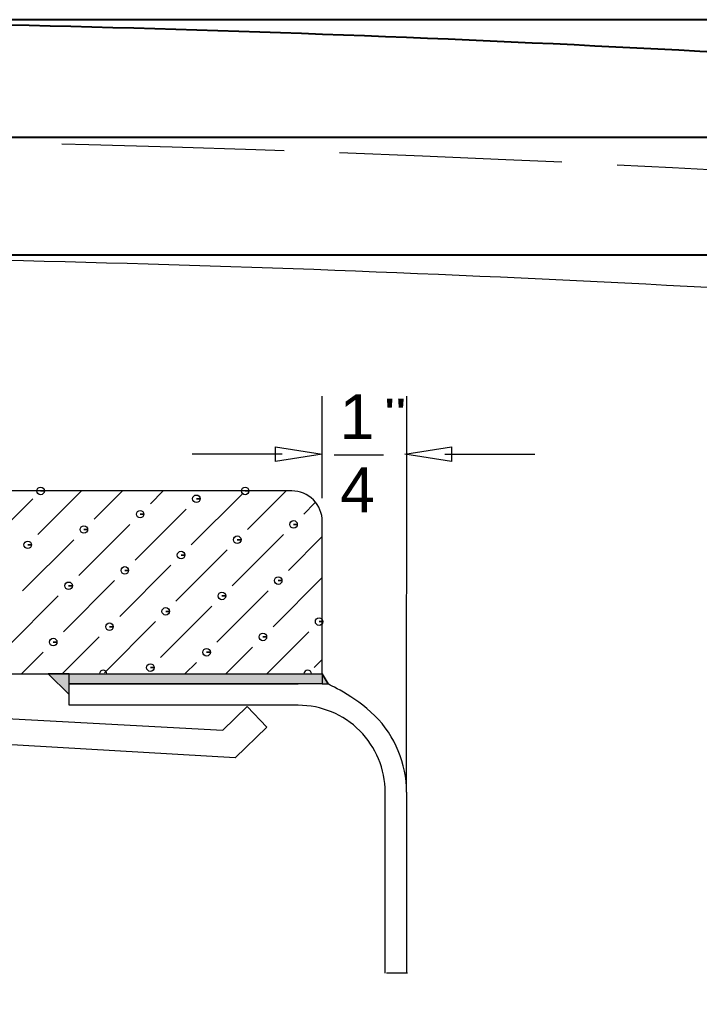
# Model space of a CAD drawing. Header units: millimetres. Extents: x 217 to 1740, y 261 to 1330.
# Drawn here: x 1254.7 to 1291.4, y 1037.9 to 1090.2 of the extents above; entities that cross this region are included whole.
import ezdxf

# ---------------------------------------------------------------- set-up
doc = ezdxf.new("R2010")
doc.units = ezdxf.units.MM
doc.linetypes.add('ACAD_ISO02W100', pattern=[15, 12, -3])
doc.linetypes.add('ACAD_ISO03W100', pattern=[30, 12, -18])
for name, color, linetype, lineweight in [('DEFAULT_1', 7, 'ACAD_ISO03W100', 0), ('尺寸標注', 1, 'Continuous', 30), ('細實線', 1, 'Continuous', 13)]:
    doc.layers.add(name, color=color, linetype=linetype, lineweight=lineweight)
doc.styles.add('0', font='arial.ttf', dxfattribs={"height": 1})
doc.styles.add('DIM', font='txt.shx', dxfattribs={"width": 0.7, "bigfont": 'chineset.shx'})
doc.dimstyles.new('mm+in(开孔纸尺寸)', dxfattribs={"dimscale": 3, "dimtxt": 3.8, "dimasz": 2, "dimexe": 1.25, "dimexo": 0.625, "dimgap": 2, "dimtad": 1, "dimtxsty": 'DIM', "dimcen": 0, "dimclrd": 256, "dimclre": 256, "dimclrt": 3, "dimadec": 0, "dimazin": 0, "dimtfac": 1, "dimtmove": 0, "dimatfit": 1, "dimfxl": 1, "dimlwd": -1, "dimarcsym": 0})

# ---------------------------------------------------------------- blocks, each defined once
blk = doc.blocks.new('*D49')
at = {"layer": 'Defpoints', "color": 0}
for p in [(1226.941, 1090.241), (1227.274, 665.941), (1520.823, 665.941)]:
    blk.add_point(p, dxfattribs=at)
at = {"layer": '尺寸標注', "lineweight": -2}
for p, q in [((1228.816, 1090.241), (1524.573, 1090.241)), ((1229.149, 665.941), (1524.573, 665.941))]:
    blk.add_line(p, q, dxfattribs=at)
at = {"layer": '尺寸標注'}
blk.add_line((1520.823, 1084.241), (1520.823, 671.941), dxfattribs=at)
for points in [[(1521.823, 1084.241), (1519.823, 1084.241), (1520.823, 1090.241)], [(1519.823, 671.941), (1521.823, 671.941), (1520.823, 665.941)]]:
    blk.add_solid(points, dxfattribs=at)
at = {"layer": '尺寸標注', "color": 3, "insert": (1508.173, 878.091), "char_height": 11.4, "attachment_point": 5, "rotation": 90, "style": 'DIM'}
blk.add_mtext('424,3mm [16 11/16"]', dxfattribs=at)
blk = doc.blocks.new('*D52')
at = {"layer": 'Defpoints', "color": 0}
for p in [(1226.941, 1077.541), (1225.637, 678.641), (1447.823, 678.641)]:
    blk.add_point(p, dxfattribs=at)
at = {"layer": '尺寸標注', "lineweight": -2}
for p, q in [((1228.816, 1077.541), (1451.573, 1077.541)), ((1227.512, 678.641), (1451.573, 678.641))]:
    blk.add_line(p, q, dxfattribs=at)
at = {"layer": '尺寸標注'}
blk.add_line((1447.823, 1071.541), (1447.823, 684.641), dxfattribs=at)
for points in [[(1448.823, 1071.541), (1446.823, 1071.541), (1447.823, 1077.541)], [(1446.823, 684.641), (1448.823, 684.641), (1447.823, 678.641)]]:
    blk.add_solid(points, dxfattribs=at)
at = {"layer": '尺寸標注', "color": 3, "insert": (1435.173, 878.091), "char_height": 11.4, "attachment_point": 5, "rotation": 90, "style": 'DIM'}
blk.add_mtext('398,9mm [15 11/16"]', dxfattribs=at)
blk = doc.blocks.new('*D53')
at = {"layer": 'Defpoints', "color": 0}
for p in [(1226.941, 1083.891), (1225.633, 672.291), (1490.323, 672.291)]:
    blk.add_point(p, dxfattribs=at)
at = {"layer": '尺寸標注', "lineweight": -2}
for p, q in [((1228.816, 1083.891), (1494.073, 1083.891)), ((1227.508, 672.291), (1494.073, 672.291))]:
    blk.add_line(p, q, dxfattribs=at)
at = {"layer": '尺寸標注'}
blk.add_line((1490.323, 1077.891), (1490.323, 678.291), dxfattribs=at)
for points in [[(1491.323, 1077.891), (1489.323, 1077.891), (1490.323, 1083.891)], [(1489.323, 678.291), (1491.323, 678.291), (1490.323, 672.291)]]:
    blk.add_solid(points, dxfattribs=at)
at = {"layer": '尺寸標注', "color": 3, "insert": (1477.673, 878.091), "char_height": 11.4, "attachment_point": 5, "rotation": 90, "style": 'DIM'}
blk.add_mtext('411,6mm [16 3/16"]', dxfattribs=at)

msp = doc.modelspace()

# ---------------------------------------------------------------- hatches: boundary and pattern name
at = {"layer": '細實線'}
h = msp.add_hatch(color=256, dxfattribs=at)
edge = h.paths.add_edge_path()
edge.add_spline(control_points=[(1257.399, 1053.821), (1257.399, 1053.82), (1257.4, 1053.82), (1257.4, 1053.82), (1257.4, 1053.82), (1257.4, 1054.894), (1257.4, 1054.935)], knot_values=[0.509482, 0.509482, 0.509482, 0.509482, 0.514209, 0.514209, 0.514209, 1.004727, 1.004727, 1.004727, 1.004727], degree=3, periodic=0)
edge.add_spline(control_points=[(1257.4, 1054.935), (1257.029, 1054.935), (1256.655, 1054.935), (1256.278, 1054.935)], knot_values=[0.589702, 0.589702, 0.589702, 0.589702, 0.609025, 0.609025, 0.609025, 0.609025], degree=3, periodic=0)
edge.add_spline(control_points=[(1256.278, 1054.935), (1256.318, 1054.895), (1257.359, 1053.861), (1257.399, 1053.821)], knot_values=[0.004727, 0.004727, 0.004727, 0.004727, 0.245259, 0.245259, 0.245259, 0.245259], degree=3, periodic=0)
edge.add_spline(control_points=[(1257.399, 1053.821), (1257.399, 1054.107), (1257.399, 1054.392), (1257.399, 1054.392)], knot_values=[0.502295, 0.502295, 0.502295, 0.502295, 1, 1, 1, 1], degree=3, periodic=0)
edge.add_spline(control_points=[(1271.063, 1054.395), (1271.063, 1054.395), (1257.4, 1054.395), (1257.4, 1054.395)], knot_values=[0.5, 0.5, 0.5, 0.5, 1, 1, 1, 1], degree=3, periodic=0)
edge = h.paths.add_edge_path()
edge.add_spline(control_points=[(1271.378, 1054.395), (1271.353, 1054.437), (1271.086, 1054.893), (1271.063, 1054.932)], knot_values=[0.041296, 0.041296, 0.041296, 0.041296, 0.955207, 0.955207, 0.955207, 0.955207], degree=3, periodic=0)
edge.add_spline(control_points=[(1271.063, 1054.932), (1271.063, 1054.91), (1271.063, 1054.801), (1271.063, 1054.687)], knot_values=[0.131591, 0.131591, 0.131591, 0.131591, 0.237552, 0.237552, 0.237552, 0.237552], degree=3, periodic=0)
edge.add_spline(control_points=[(1271.063, 1054.687), (1271.063, 1054.662), (1271.063, 1054.637), (1271.063, 1054.613)], knot_values=[0.10896, 0.10896, 0.10896, 0.10896, 0.131591, 0.131591, 0.131591, 0.131591], degree=3, periodic=0)
edge.add_spline(control_points=[(1271.063, 1054.613), (1271.063, 1054.497), (1271.063, 1054.395), (1271.063, 1054.395), (1271.063, 1054.395), (1271.063, 1054.395), (1271.063, 1054.395)], knot_values=[0.99999, 0.99999, 0.99999, 0.99999, 1.10895, 1.10895, 1.10895, 1.10896, 1.10896, 1.10896, 1.10896], degree=3, periodic=0)
edge.add_spline(control_points=[(1271.063, 1054.395), (1271.063, 1054.395), (1271.345, 1054.395), (1271.378, 1054.395)], knot_values=[0.528818, 0.528818, 0.528818, 0.528818, 0.99999, 0.99999, 0.99999, 0.99999], degree=3, periodic=0)
h = msp.add_hatch(color=256, dxfattribs=at)
edge = h.paths.add_edge_path()
edge.add_spline(control_points=[(1271.063, 1054.687), (1271.063, 1054.801), (1271.063, 1054.91), (1271.063, 1054.932)], knot_values=[0.131591, 0.131591, 0.131591, 0.131591, 0.237552, 0.237552, 0.237552, 0.237552], degree=3, periodic=0)
edge.add_spline(control_points=[(1271.063, 1054.932), (1271.062, 1054.934), (1271.061, 1054.935), (1271.061, 1054.935)], knot_values=[0.00001, 0.00001, 0.00001, 0.00001, 0.041296, 0.041296, 0.041296, 0.041296], degree=3, periodic=0)
edge.add_spline(control_points=[(1271.061, 1054.935), (1271.041, 1054.935), (1270.839, 1054.935), (1270.48, 1054.935)], knot_values=[0.928845, 0.928845, 0.928845, 0.928845, 0.996374, 0.996374, 0.996374, 0.996374], degree=3, periodic=0)
edge.add_spline(control_points=[(1270.48, 1054.935), (1270.48, 1054.935), (1270.422, 1054.935), (1270.368, 1054.935)], knot_values=[0.066844, 0.066844, 0.066844, 0.066844, 0.142857, 0.142857, 0.142857, 0.142857], degree=3, periodic=0)
edge.add_spline(control_points=[(1270.368, 1054.935), (1270.278, 1054.935), (1270.179, 1054.935), (1270.073, 1054.935)], knot_values=[0.906562, 0.906562, 0.906562, 0.906562, 0.922159, 0.922159, 0.922159, 0.922159], degree=3, periodic=0)
edge.add_spline(control_points=[(1270.073, 1054.935), (1268.841, 1054.935), (1266.544, 1054.935), (1263.653, 1054.935)], knot_values=[0.726171, 0.726171, 0.726171, 0.726171, 0.906562, 0.906562, 0.906562, 0.906562], degree=3, periodic=0)
edge.add_spline(control_points=[(1263.653, 1054.935), (1262.354, 1054.935), (1260.935, 1054.935), (1259.44, 1054.935)], knot_values=[0.645122, 0.645122, 0.645122, 0.645122, 0.726171, 0.726171, 0.726171, 0.726171], degree=3, periodic=0)
edge.add_spline(control_points=[(1259.438, 1054.935), (1259.437, 1054.935), (1259.435, 1054.935), (1259.433, 1054.935)], knot_values=[0.127452, 0.127452, 0.127452, 0.127452, 0.135107, 0.135107, 0.135107, 0.135107], degree=3, periodic=0)
edge.add_spline(control_points=[(1259.433, 1054.935), (1259.429, 1054.935), (1259.423, 1054.935), (1259.416, 1054.935)], knot_values=[0.112431, 0.112431, 0.112431, 0.112431, 0.127452, 0.127452, 0.127452, 0.127452], degree=3, periodic=0)
edge.add_spline(control_points=[(1259.416, 1054.935), (1259.402, 1054.935), (1259.384, 1054.935), (1259.364, 1054.935)], knot_values=[0.083538, 0.083538, 0.083538, 0.083538, 0.112431, 0.112431, 0.112431, 0.112431], degree=3, periodic=0)
edge.add_spline(control_points=[(1259.364, 1054.935), (1259.355, 1054.935), (1259.345, 1054.935), (1259.336, 1054.935)], knot_values=[0.070163, 0.070163, 0.070163, 0.070163, 0.083538, 0.083538, 0.083538, 0.083538], degree=3, periodic=0)
edge.add_spline(control_points=[(1259.364, 1054.935), (1259.254, 1054.935), (1259.144, 1054.935), (1259.034, 1054.935)], knot_values=[0.637816, 0.637816, 0.637816, 0.637816, 0.643752, 0.643752, 0.643752, 0.643752], degree=3, periodic=0)
edge.add_spline(control_points=[(1259.034, 1054.935), (1258.498, 1054.935), (1257.952, 1054.935), (1257.4, 1054.935)], knot_values=[0.609025, 0.609025, 0.609025, 0.609025, 0.637816, 0.637816, 0.637816, 0.637816], degree=3, periodic=0)
edge.add_spline(control_points=[(1257.4, 1054.935), (1257.4, 1054.894), (1257.4, 1053.82), (1257.4, 1053.82), (1257.4, 1053.82), (1257.399, 1053.82), (1257.399, 1053.821)], knot_values=[0.509482, 0.509482, 0.509482, 0.509482, 1, 1, 1, 1.004727, 1.004727, 1.004727, 1.004727], degree=3, periodic=0)
edge.add_spline(control_points=[(1257.4, 1054.395), (1257.4, 1054.395), (1271.063, 1054.395), (1271.063, 1054.395)], knot_values=[0.5, 0.5, 0.5, 0.5, 1, 1, 1, 1], degree=3, periodic=0)
edge.add_spline(control_points=[(1271.063, 1054.395), (1271.063, 1054.395), (1271.063, 1054.395), (1271.063, 1054.395), (1271.063, 1054.395), (1271.063, 1054.497), (1271.063, 1054.613)], knot_values=[0.99999, 0.99999, 0.99999, 0.99999, 1, 1, 1, 1.10896, 1.10896, 1.10896, 1.10896], degree=3, periodic=0)
edge.add_spline(control_points=[(1271.063, 1054.613), (1271.063, 1054.637), (1271.063, 1054.662), (1271.063, 1054.687)], knot_values=[0.10896, 0.10896, 0.10896, 0.10896, 0.131591, 0.131591, 0.131591, 0.131591], degree=3, periodic=0)

# ---------------------------------------------------------------- linework, layer by layer
msp.add_arc((1226.941, -116.609), 1206.85, 86.560583, 90)
at = {"layer": 'DEFAULT_1', "color": 2, "linetype": 'ACAD_ISO02W100'}
msp.add_arc((1226.941, -116.609), 1200.5, 86.560583, 90, dxfattribs=at)
at = {"layer": 'DEFAULT_1', "color": 3, "linetype": 'ByBlock'}
msp.add_arc((1226.941, -116.609), 1194.15, 86.560583, 90, dxfattribs=at)
at = {"layer": '細實線'}
for points in [[(1271.064, 1064.408), (1271.064, 1064.408), (1271.064, 1069.912), (1271.064, 1069.912)], [(1275.609, 1048.552), (1275.609, 1048.552), (1275.625, 1069.912), (1275.625, 1069.912)], [(1268.898, 1066.789), (1268.898, 1066.789), (1264.041, 1066.789), (1264.041, 1066.789)], [(1271.706, 1066.746), (1271.706, 1066.746), (1274.37, 1066.746), (1274.37, 1066.746)], [(1277.684, 1066.789), (1277.684, 1066.789), (1282.54, 1066.789), (1282.54, 1066.789)], [(1269.415, 1064.805), (1269.415, 1064.805), (1230.023, 1064.805), (1230.023, 1064.805)], [(1255.715, 1062.45), (1255.715, 1062.45), (1258.07, 1064.805), (1258.07, 1064.805)], [(1258.751, 1063.279), (1258.751, 1063.279), (1260.277, 1064.805), (1260.277, 1064.805)], [(1261.787, 1064.106), (1261.787, 1064.106), (1262.484, 1064.805), (1262.484, 1064.805)], [(1263.994, 1061.899), (1263.994, 1061.899), (1266.754, 1064.658), (1266.754, 1064.658)], [(1267.031, 1062.726), (1267.031, 1062.726), (1269.107, 1064.805), (1269.107, 1064.805)], [(1252.68, 1061.623), (1252.68, 1061.623), (1255.438, 1064.383), (1255.438, 1064.383)], [(1270.065, 1063.554), (1270.065, 1063.554), (1270.665, 1064.155), (1270.665, 1064.155)], [(1260.958, 1061.07), (1260.958, 1061.07), (1263.718, 1063.83), (1263.718, 1063.83)], [(1257.923, 1060.243), (1257.923, 1060.243), (1260.684, 1063.003), (1260.684, 1063.003)], [(1271.061, 1054.935), (1271.061, 1054.935), (1271.061, 1063.157), (1271.061, 1063.157)], [(1266.201, 1059.69), (1266.201, 1059.69), (1268.962, 1062.45), (1268.962, 1062.45)], [(1254.888, 1059.415), (1254.888, 1059.415), (1257.647, 1062.174), (1257.647, 1062.174)], [(1269.237, 1060.519), (1269.237, 1060.519), (1271.06, 1062.341), (1271.06, 1062.341)], [(1263.165, 1058.862), (1263.165, 1058.862), (1265.925, 1061.623), (1265.925, 1061.623)], [(1260.131, 1058.036), (1260.131, 1058.036), (1262.889, 1060.793), (1262.889, 1060.793)], [(1257.095, 1057.208), (1257.095, 1057.208), (1259.854, 1059.966), (1259.854, 1059.966)], [(1268.409, 1057.483), (1268.409, 1057.483), (1271.06, 1060.134), (1271.06, 1060.134)], [(1265.374, 1056.656), (1265.374, 1056.656), (1268.134, 1059.415), (1268.134, 1059.415)], [(1254.06, 1056.379), (1254.06, 1056.379), (1256.818, 1059.139), (1256.818, 1059.139)], [(1262.338, 1055.828), (1262.338, 1055.828), (1265.098, 1058.587), (1265.098, 1058.587)], [(1259.303, 1054.999), (1259.303, 1054.999), (1262.061, 1057.759), (1262.061, 1057.759)], [(1268.067, 1054.935), (1268.067, 1054.935), (1270.339, 1057.208), (1270.339, 1057.208)], [(1257.03, 1054.935), (1257.03, 1054.935), (1259.027, 1056.932), (1259.027, 1056.932)], [(1254.822, 1054.935), (1254.822, 1054.935), (1255.991, 1056.103), (1255.991, 1056.103)], [(1265.86, 1054.935), (1265.86, 1054.935), (1267.305, 1056.379), (1267.305, 1056.379)], [(1270.616, 1055.276), (1270.616, 1055.276), (1271.06, 1055.718), (1271.06, 1055.718)], [(1263.653, 1054.935), (1263.653, 1054.935), (1264.269, 1055.552), (1264.269, 1055.552)], [(1230.766, 1054.935), (1230.766, 1054.935), (1271.063, 1054.935), (1271.063, 1054.935)], [(1256.274, 1054.935), (1256.274, 1054.935), (1257.397, 1053.818), (1257.397, 1053.818)], [(1257.4, 1054.936), (1257.4, 1054.936), (1271.063, 1054.936), (1271.063, 1054.936)], [(1271.061, 1054.935), (1271.061, 1054.935), (1271.38, 1054.392), (1271.38, 1054.392)], [(1271.063, 1054.936), (1271.063, 1054.936), (1271.063, 1054.395), (1271.063, 1054.395)], [(1257.399, 1053.242), (1257.399, 1053.242), (1257.399, 1054.392), (1257.399, 1054.392)], [(1271.063, 1054.395), (1271.063, 1054.395), (1257.4, 1054.395), (1257.4, 1054.395)], [(1257.4, 1054.393), (1257.4, 1054.393), (1269.77, 1054.392), (1269.77, 1054.392)], [(1234.697, 1053.571), (1234.697, 1053.571), (1265.696, 1051.91), (1265.696, 1051.91)], [(1269.769, 1053.242), (1269.769, 1053.242), (1257.399, 1053.242), (1257.399, 1053.242)], [(1265.698, 1051.91), (1265.698, 1051.91), (1267.013, 1053.176), (1267.013, 1053.176)], [(1267.013, 1053.176), (1267.013, 1053.176), (1268.077, 1052.068), (1268.077, 1052.068)], [(1266.356, 1050.413), (1266.356, 1050.413), (1233.876, 1052.303), (1233.876, 1052.303)], [(1268.077, 1052.068), (1268.077, 1052.068), (1266.356, 1050.413), (1266.356, 1050.413)], [(1274.458, 1038.793), (1274.458, 1038.793), (1274.458, 1048.552), (1274.458, 1048.552)], [(1275.609, 1048.552), (1275.609, 1048.552), (1275.609, 1038.793), (1275.609, 1038.793)], [(1275.67, 1038.793), (1275.67, 1038.793), (1274.52, 1038.793), (1274.52, 1038.793)]]:
    msp.add_open_spline(points, degree=3, dxfattribs=at)
for points, knots in [([(1271.064, 1066.789), (1271.064, 1066.789), (1268.538, 1067.178), (1268.538, 1067.178), (1268.538, 1067.178), (1268.538, 1067.178), (1268.538, 1066.402), (1268.538, 1066.402), (1268.538, 1066.402), (1268.538, 1066.402), (1271.064, 1066.789), (1271.064, 1066.789)], [0, 0, 0, 0, 0.25, 0.25, 0.25, 0.25, 0.5, 0.5, 0.5, 0.5, 1, 1, 1, 1]), ([(1275.518, 1066.789), (1275.518, 1066.789), (1278.043, 1066.402), (1278.043, 1066.402), (1278.043, 1066.402), (1278.043, 1066.402), (1278.043, 1067.178), (1278.043, 1067.178), (1278.043, 1067.178), (1278.043, 1067.178), (1275.518, 1066.789), (1275.518, 1066.789)], [0, 0, 0, 0, 0.25, 0.25, 0.25, 0.25, 0.5, 0.5, 0.5, 0.5, 1, 1, 1, 1]), ([(1255.861, 1064.805), (1255.861, 1064.805), (1256.064, 1064.805), (1256.064, 1064.805), (1256.064, 1064.805), (1256.064, 1064.917), (1255.973, 1065.008), (1255.861, 1065.008), (1255.861, 1065.008), (1255.749, 1065.008), (1255.658, 1064.917), (1255.658, 1064.805), (1255.658, 1064.805), (1255.658, 1064.693), (1255.749, 1064.602), (1255.861, 1064.602), (1255.861, 1064.602), (1255.973, 1064.602), (1256.064, 1064.693), (1256.064, 1064.805), (1256.064, 1064.805), (1256.064, 1064.805), (1255.861, 1064.805), (1255.861, 1064.805)], [0, 0, 0, 0, 0.142857, 0.142857, 0.142857, 0.142857, 0.285714, 0.285714, 0.285714, 0.285714, 0.428571, 0.428571, 0.428571, 0.428571, 0.571429, 0.571429, 0.571429, 0.571429, 0.714286, 0.714286, 0.714286, 0.714286, 1, 1, 1, 1]), ([(1266.9, 1064.805), (1266.9, 1064.805), (1267.103, 1064.805), (1267.103, 1064.805), (1267.103, 1064.805), (1267.103, 1064.917), (1267.012, 1065.008), (1266.9, 1065.008), (1266.9, 1065.008), (1266.788, 1065.008), (1266.697, 1064.917), (1266.697, 1064.805), (1266.697, 1064.805), (1266.697, 1064.693), (1266.788, 1064.602), (1266.9, 1064.602), (1266.9, 1064.602), (1267.012, 1064.602), (1267.103, 1064.693), (1267.103, 1064.805), (1267.103, 1064.805), (1267.103, 1064.805), (1266.9, 1064.805), (1266.9, 1064.805)], [0, 0, 0, 0, 0.142857, 0.142857, 0.142857, 0.142857, 0.285714, 0.285714, 0.285714, 0.285714, 0.428571, 0.428571, 0.428571, 0.428571, 0.571429, 0.571429, 0.571429, 0.571429, 0.714286, 0.714286, 0.714286, 0.714286, 1, 1, 1, 1]), ([(1264.269, 1064.383), (1264.269, 1064.383), (1264.472, 1064.383), (1264.472, 1064.383), (1264.472, 1064.383), (1264.472, 1064.494), (1264.381, 1064.586), (1264.269, 1064.586), (1264.269, 1064.586), (1264.157, 1064.586), (1264.066, 1064.494), (1264.066, 1064.383), (1264.066, 1064.383), (1264.066, 1064.271), (1264.157, 1064.179), (1264.269, 1064.179), (1264.269, 1064.179), (1264.381, 1064.179), (1264.472, 1064.271), (1264.472, 1064.383), (1264.472, 1064.383), (1264.472, 1064.383), (1264.269, 1064.383), (1264.269, 1064.383)], [0, 0, 0, 0, 0.142857, 0.142857, 0.142857, 0.142857, 0.285714, 0.285714, 0.285714, 0.285714, 0.428571, 0.428571, 0.428571, 0.428571, 0.571429, 0.571429, 0.571429, 0.571429, 0.714286, 0.714286, 0.714286, 0.714286, 1, 1, 1, 1]), ([(1271.064, 1063.157), (1271.064, 1063.594), (1270.891, 1064.014), (1270.582, 1064.323), (1270.582, 1064.323), (1270.273, 1064.631), (1269.853, 1064.805), (1269.416, 1064.805)], [0, 0, 0, 0, 0.333333, 0.333333, 0.333333, 0.333333, 1, 1, 1, 1]), ([(1261.234, 1063.554), (1261.234, 1063.554), (1261.437, 1063.554), (1261.437, 1063.554), (1261.437, 1063.554), (1261.437, 1063.666), (1261.346, 1063.757), (1261.234, 1063.757), (1261.234, 1063.757), (1261.122, 1063.757), (1261.031, 1063.666), (1261.031, 1063.554), (1261.031, 1063.554), (1261.031, 1063.442), (1261.122, 1063.35), (1261.234, 1063.35), (1261.234, 1063.35), (1261.346, 1063.35), (1261.437, 1063.442), (1261.437, 1063.554), (1261.437, 1063.554), (1261.437, 1063.554), (1261.234, 1063.554), (1261.234, 1063.554)], [0, 0, 0, 0, 0.142857, 0.142857, 0.142857, 0.142857, 0.285714, 0.285714, 0.285714, 0.285714, 0.428571, 0.428571, 0.428571, 0.428571, 0.571429, 0.571429, 0.571429, 0.571429, 0.714286, 0.714286, 0.714286, 0.714286, 1, 1, 1, 1]), ([(1258.198, 1062.726), (1258.198, 1062.726), (1258.401, 1062.726), (1258.401, 1062.726), (1258.401, 1062.726), (1258.401, 1062.838), (1258.31, 1062.929), (1258.198, 1062.929), (1258.198, 1062.929), (1258.086, 1062.929), (1257.995, 1062.838), (1257.995, 1062.726), (1257.995, 1062.726), (1257.995, 1062.614), (1258.086, 1062.523), (1258.198, 1062.523), (1258.198, 1062.523), (1258.31, 1062.523), (1258.401, 1062.614), (1258.401, 1062.726), (1258.401, 1062.726), (1258.401, 1062.726), (1258.198, 1062.726), (1258.198, 1062.726)], [0, 0, 0, 0, 0.142857, 0.142857, 0.142857, 0.142857, 0.285714, 0.285714, 0.285714, 0.285714, 0.428571, 0.428571, 0.428571, 0.428571, 0.571429, 0.571429, 0.571429, 0.571429, 0.714286, 0.714286, 0.714286, 0.714286, 1, 1, 1, 1]), ([(1269.512, 1063.003), (1269.512, 1063.003), (1269.715, 1063.003), (1269.715, 1063.003), (1269.715, 1063.003), (1269.715, 1063.115), (1269.624, 1063.206), (1269.512, 1063.206), (1269.512, 1063.206), (1269.4, 1063.206), (1269.309, 1063.115), (1269.309, 1063.003), (1269.309, 1063.003), (1269.309, 1062.891), (1269.4, 1062.799), (1269.512, 1062.799), (1269.512, 1062.799), (1269.624, 1062.799), (1269.715, 1062.891), (1269.715, 1063.003), (1269.715, 1063.003), (1269.715, 1063.003), (1269.512, 1063.003), (1269.512, 1063.003)], [0, 0, 0, 0, 0.142857, 0.142857, 0.142857, 0.142857, 0.285714, 0.285714, 0.285714, 0.285714, 0.428571, 0.428571, 0.428571, 0.428571, 0.571429, 0.571429, 0.571429, 0.571429, 0.714286, 0.714286, 0.714286, 0.714286, 1, 1, 1, 1]), ([(1266.478, 1062.174), (1266.478, 1062.174), (1266.681, 1062.174), (1266.681, 1062.174), (1266.681, 1062.174), (1266.681, 1062.285), (1266.589, 1062.377), (1266.478, 1062.377), (1266.478, 1062.377), (1266.366, 1062.377), (1266.274, 1062.285), (1266.274, 1062.174), (1266.274, 1062.174), (1266.274, 1062.061), (1266.366, 1061.971), (1266.478, 1061.971), (1266.478, 1061.971), (1266.589, 1061.971), (1266.681, 1062.061), (1266.681, 1062.174), (1266.681, 1062.174), (1266.681, 1062.174), (1266.478, 1062.174), (1266.478, 1062.174)], [0, 0, 0, 0, 0.142857, 0.142857, 0.142857, 0.142857, 0.285714, 0.285714, 0.285714, 0.285714, 0.428571, 0.428571, 0.428571, 0.428571, 0.571429, 0.571429, 0.571429, 0.571429, 0.714286, 0.714286, 0.714286, 0.714286, 1, 1, 1, 1]), ([(1255.164, 1061.899), (1255.164, 1061.899), (1255.367, 1061.899), (1255.367, 1061.899), (1255.367, 1061.899), (1255.367, 1062.011), (1255.275, 1062.102), (1255.164, 1062.102), (1255.164, 1062.102), (1255.051, 1062.102), (1254.96, 1062.011), (1254.96, 1061.899), (1254.96, 1061.899), (1254.96, 1061.787), (1255.051, 1061.696), (1255.164, 1061.696), (1255.164, 1061.696), (1255.275, 1061.696), (1255.367, 1061.787), (1255.367, 1061.899), (1255.367, 1061.899), (1255.367, 1061.899), (1255.164, 1061.899), (1255.164, 1061.899)], [0, 0, 0, 0, 0.142857, 0.142857, 0.142857, 0.142857, 0.285714, 0.285714, 0.285714, 0.285714, 0.428571, 0.428571, 0.428571, 0.428571, 0.571429, 0.571429, 0.571429, 0.571429, 0.714286, 0.714286, 0.714286, 0.714286, 1, 1, 1, 1]), ([(1263.442, 1061.346), (1263.442, 1061.346), (1263.644, 1061.346), (1263.644, 1061.346), (1263.644, 1061.346), (1263.644, 1061.458), (1263.553, 1061.549), (1263.442, 1061.549), (1263.442, 1061.549), (1263.329, 1061.549), (1263.238, 1061.458), (1263.238, 1061.346), (1263.238, 1061.346), (1263.238, 1061.234), (1263.329, 1061.143), (1263.442, 1061.143), (1263.442, 1061.143), (1263.553, 1061.143), (1263.644, 1061.234), (1263.644, 1061.346), (1263.644, 1061.346), (1263.644, 1061.346), (1263.442, 1061.346), (1263.442, 1061.346)], [0, 0, 0, 0, 0.142857, 0.142857, 0.142857, 0.142857, 0.285714, 0.285714, 0.285714, 0.285714, 0.428571, 0.428571, 0.428571, 0.428571, 0.571429, 0.571429, 0.571429, 0.571429, 0.714286, 0.714286, 0.714286, 0.714286, 1, 1, 1, 1]), ([(1260.407, 1060.519), (1260.407, 1060.519), (1260.61, 1060.519), (1260.61, 1060.519), (1260.61, 1060.519), (1260.61, 1060.631), (1260.519, 1060.722), (1260.407, 1060.722), (1260.407, 1060.722), (1260.295, 1060.722), (1260.204, 1060.631), (1260.204, 1060.519), (1260.204, 1060.519), (1260.204, 1060.407), (1260.295, 1060.315), (1260.407, 1060.315), (1260.407, 1060.315), (1260.519, 1060.315), (1260.61, 1060.407), (1260.61, 1060.519), (1260.61, 1060.519), (1260.61, 1060.519), (1260.407, 1060.519), (1260.407, 1060.519)], [0, 0, 0, 0, 0.142857, 0.142857, 0.142857, 0.142857, 0.285714, 0.285714, 0.285714, 0.285714, 0.428571, 0.428571, 0.428571, 0.428571, 0.571429, 0.571429, 0.571429, 0.571429, 0.714286, 0.714286, 0.714286, 0.714286, 1, 1, 1, 1]), ([(1257.371, 1059.69), (1257.371, 1059.69), (1257.574, 1059.69), (1257.574, 1059.69), (1257.574, 1059.69), (1257.574, 1059.802), (1257.483, 1059.893), (1257.371, 1059.893), (1257.371, 1059.893), (1257.259, 1059.893), (1257.168, 1059.802), (1257.168, 1059.69), (1257.168, 1059.69), (1257.168, 1059.578), (1257.259, 1059.487), (1257.371, 1059.487), (1257.371, 1059.487), (1257.483, 1059.487), (1257.574, 1059.578), (1257.574, 1059.69), (1257.574, 1059.69), (1257.574, 1059.69), (1257.371, 1059.69), (1257.371, 1059.69)], [0, 0, 0, 0, 0.142857, 0.142857, 0.142857, 0.142857, 0.285714, 0.285714, 0.285714, 0.285714, 0.428571, 0.428571, 0.428571, 0.428571, 0.571429, 0.571429, 0.571429, 0.571429, 0.714286, 0.714286, 0.714286, 0.714286, 1, 1, 1, 1]), ([(1268.685, 1059.966), (1268.685, 1059.966), (1268.888, 1059.966), (1268.888, 1059.966), (1268.888, 1059.966), (1268.888, 1060.078), (1268.797, 1060.17), (1268.685, 1060.17), (1268.685, 1060.17), (1268.573, 1060.17), (1268.482, 1060.078), (1268.482, 1059.966), (1268.482, 1059.966), (1268.482, 1059.855), (1268.573, 1059.763), (1268.685, 1059.763), (1268.685, 1059.763), (1268.797, 1059.763), (1268.888, 1059.855), (1268.888, 1059.966), (1268.888, 1059.966), (1268.888, 1059.966), (1268.685, 1059.966), (1268.685, 1059.966)], [0, 0, 0, 0, 0.142857, 0.142857, 0.142857, 0.142857, 0.285714, 0.285714, 0.285714, 0.285714, 0.428571, 0.428571, 0.428571, 0.428571, 0.571429, 0.571429, 0.571429, 0.571429, 0.714286, 0.714286, 0.714286, 0.714286, 1, 1, 1, 1]), ([(1265.649, 1059.139), (1265.649, 1059.139), (1265.852, 1059.139), (1265.852, 1059.139), (1265.852, 1059.139), (1265.852, 1059.251), (1265.761, 1059.342), (1265.649, 1059.342), (1265.649, 1059.342), (1265.537, 1059.342), (1265.446, 1059.251), (1265.446, 1059.139), (1265.446, 1059.139), (1265.446, 1059.027), (1265.537, 1058.936), (1265.649, 1058.936), (1265.649, 1058.936), (1265.761, 1058.936), (1265.852, 1059.027), (1265.852, 1059.139), (1265.852, 1059.139), (1265.852, 1059.139), (1265.649, 1059.139), (1265.649, 1059.139)], [0, 0, 0, 0, 0.142857, 0.142857, 0.142857, 0.142857, 0.285714, 0.285714, 0.285714, 0.285714, 0.428571, 0.428571, 0.428571, 0.428571, 0.571429, 0.571429, 0.571429, 0.571429, 0.714286, 0.714286, 0.714286, 0.714286, 1, 1, 1, 1]), ([(1262.614, 1058.311), (1262.614, 1058.311), (1262.818, 1058.311), (1262.818, 1058.311), (1262.818, 1058.311), (1262.818, 1058.423), (1262.726, 1058.515), (1262.614, 1058.515), (1262.614, 1058.515), (1262.503, 1058.515), (1262.411, 1058.423), (1262.411, 1058.311), (1262.411, 1058.311), (1262.411, 1058.2), (1262.503, 1058.108), (1262.614, 1058.108), (1262.614, 1058.108), (1262.726, 1058.108), (1262.818, 1058.2), (1262.818, 1058.311), (1262.818, 1058.311), (1262.818, 1058.311), (1262.614, 1058.311), (1262.614, 1058.311)], [0, 0, 0, 0, 0.142857, 0.142857, 0.142857, 0.142857, 0.285714, 0.285714, 0.285714, 0.285714, 0.428571, 0.428571, 0.428571, 0.428571, 0.571429, 0.571429, 0.571429, 0.571429, 0.714286, 0.714286, 0.714286, 0.714286, 1, 1, 1, 1]), ([(1259.578, 1057.483), (1259.578, 1057.483), (1259.782, 1057.483), (1259.782, 1057.483), (1259.782, 1057.483), (1259.782, 1057.594), (1259.69, 1057.686), (1259.578, 1057.686), (1259.578, 1057.686), (1259.466, 1057.686), (1259.375, 1057.594), (1259.375, 1057.483), (1259.375, 1057.483), (1259.375, 1057.371), (1259.466, 1057.279), (1259.578, 1057.279), (1259.578, 1057.279), (1259.69, 1057.279), (1259.782, 1057.371), (1259.782, 1057.483), (1259.782, 1057.483), (1259.782, 1057.483), (1259.578, 1057.483), (1259.578, 1057.483)], [0, 0, 0, 0, 0.142857, 0.142857, 0.142857, 0.142857, 0.285714, 0.285714, 0.285714, 0.285714, 0.428571, 0.428571, 0.428571, 0.428571, 0.571429, 0.571429, 0.571429, 0.571429, 0.714286, 0.714286, 0.714286, 0.714286, 1, 1, 1, 1]), ([(1270.892, 1057.759), (1270.892, 1057.759), (1271.096, 1057.759), (1271.096, 1057.759), (1271.096, 1057.759), (1271.096, 1057.871), (1271.004, 1057.962), (1270.892, 1057.962), (1270.892, 1057.962), (1270.781, 1057.962), (1270.689, 1057.871), (1270.689, 1057.759), (1270.689, 1057.759), (1270.689, 1057.647), (1270.781, 1057.556), (1270.892, 1057.556), (1270.892, 1057.556), (1271.004, 1057.556), (1271.096, 1057.647), (1271.096, 1057.759), (1271.096, 1057.759), (1271.096, 1057.759), (1270.892, 1057.759), (1270.892, 1057.759)], [0, 0, 0, 0, 0.142857, 0.142857, 0.142857, 0.142857, 0.285714, 0.285714, 0.285714, 0.285714, 0.428571, 0.428571, 0.428571, 0.428571, 0.571429, 0.571429, 0.571429, 0.571429, 0.714286, 0.714286, 0.714286, 0.714286, 1, 1, 1, 1]), ([(1267.857, 1056.932), (1267.857, 1056.932), (1268.061, 1056.932), (1268.061, 1056.932), (1268.061, 1056.932), (1268.061, 1057.044), (1267.97, 1057.135), (1267.857, 1057.135), (1267.857, 1057.135), (1267.746, 1057.135), (1267.654, 1057.044), (1267.654, 1056.932), (1267.654, 1056.932), (1267.654, 1056.82), (1267.746, 1056.728), (1267.857, 1056.728), (1267.857, 1056.728), (1267.97, 1056.728), (1268.061, 1056.82), (1268.061, 1056.932), (1268.061, 1056.932), (1268.061, 1056.932), (1267.857, 1056.932), (1267.857, 1056.932)], [0, 0, 0, 0, 0.142857, 0.142857, 0.142857, 0.142857, 0.285714, 0.285714, 0.285714, 0.285714, 0.428571, 0.428571, 0.428571, 0.428571, 0.571429, 0.571429, 0.571429, 0.571429, 0.714286, 0.714286, 0.714286, 0.714286, 1, 1, 1, 1]), ([(1256.542, 1056.656), (1256.542, 1056.656), (1256.745, 1056.656), (1256.745, 1056.656), (1256.745, 1056.656), (1256.745, 1056.768), (1256.654, 1056.859), (1256.542, 1056.859), (1256.542, 1056.859), (1256.43, 1056.859), (1256.339, 1056.768), (1256.339, 1056.656), (1256.339, 1056.656), (1256.339, 1056.544), (1256.43, 1056.453), (1256.542, 1056.453), (1256.542, 1056.453), (1256.654, 1056.453), (1256.745, 1056.544), (1256.745, 1056.656), (1256.745, 1056.656), (1256.745, 1056.656), (1256.542, 1056.656), (1256.542, 1056.656)], [0, 0, 0, 0, 0.142857, 0.142857, 0.142857, 0.142857, 0.285714, 0.285714, 0.285714, 0.285714, 0.428571, 0.428571, 0.428571, 0.428571, 0.571429, 0.571429, 0.571429, 0.571429, 0.714286, 0.714286, 0.714286, 0.714286, 1, 1, 1, 1]), ([(1264.821, 1056.103), (1264.821, 1056.103), (1265.025, 1056.103), (1265.025, 1056.103), (1265.025, 1056.103), (1265.025, 1056.215), (1264.933, 1056.306), (1264.821, 1056.306), (1264.821, 1056.306), (1264.709, 1056.306), (1264.618, 1056.215), (1264.618, 1056.103), (1264.618, 1056.103), (1264.618, 1055.991), (1264.709, 1055.9), (1264.821, 1055.9), (1264.821, 1055.9), (1264.933, 1055.9), (1265.025, 1055.991), (1265.025, 1056.103), (1265.025, 1056.103), (1265.025, 1056.103), (1264.821, 1056.103), (1264.821, 1056.103)], [0, 0, 0, 0, 0.142857, 0.142857, 0.142857, 0.142857, 0.285714, 0.285714, 0.285714, 0.285714, 0.428571, 0.428571, 0.428571, 0.428571, 0.571429, 0.571429, 0.571429, 0.571429, 0.714286, 0.714286, 0.714286, 0.714286, 1, 1, 1, 1]), ([(1259.336, 1054.935), (1259.387, 1054.935), (1259.44, 1054.935), (1259.44, 1054.935), (1259.44, 1054.935), (1259.44, 1055.046), (1259.349, 1055.137), (1259.237, 1055.137), (1259.237, 1055.137), (1259.125, 1055.137), (1259.034, 1055.046), (1259.034, 1054.935)], [0.0701633, 0.0701633, 0.0701633, 0.0701633, 0.1428571, 0.1428571, 0.1428571, 0.1428572, 0.2857143, 0.2857143, 0.2857143, 0.2857143, 0.4285714, 0.4285714, 0.4285714, 0.4285714]), ([(1261.787, 1055.276), (1261.787, 1055.276), (1261.99, 1055.276), (1261.99, 1055.276), (1261.99, 1055.276), (1261.99, 1055.388), (1261.899, 1055.479), (1261.787, 1055.479), (1261.787, 1055.479), (1261.675, 1055.479), (1261.584, 1055.388), (1261.584, 1055.276), (1261.584, 1055.276), (1261.584, 1055.164), (1261.675, 1055.072), (1261.787, 1055.072), (1261.787, 1055.072), (1261.899, 1055.072), (1261.99, 1055.164), (1261.99, 1055.276), (1261.99, 1055.276), (1261.99, 1055.276), (1261.787, 1055.276), (1261.787, 1055.276)], [0, 0, 0, 0, 0.142857, 0.142857, 0.142857, 0.142857, 0.285714, 0.285714, 0.285714, 0.285714, 0.428571, 0.428571, 0.428571, 0.428571, 0.571429, 0.571429, 0.571429, 0.571429, 0.714286, 0.714286, 0.714286, 0.714286, 1, 1, 1, 1]), ([(1270.368, 1054.935), (1270.422, 1054.935), (1270.48, 1054.935), (1270.48, 1054.935), (1270.48, 1054.935), (1270.48, 1055.046), (1270.388, 1055.137), (1270.276, 1055.137), (1270.276, 1055.137), (1270.165, 1055.137), (1270.073, 1055.046), (1270.073, 1054.935)], [0.066844, 0.066844, 0.066844, 0.066844, 0.1428571, 0.1428571, 0.1428571, 0.1428572, 0.2857143, 0.2857143, 0.2857143, 0.2857143, 0.4285714, 0.4285714, 0.4285714, 0.4285714]), ([(1257.4, 1053.82), (1257.4, 1053.82), (1256.277, 1054.936), (1256.277, 1054.936), (1256.277, 1054.936), (1256.277, 1054.936), (1257.4, 1054.936), (1257.4, 1054.936), (1257.4, 1054.936), (1257.4, 1054.936), (1257.4, 1053.82), (1257.4, 1053.82)], [0, 0, 0, 0, 0.25, 0.25, 0.25, 0.25, 0.5, 0.5, 0.5, 0.5, 1, 1, 1, 1]), ([(1271.063, 1054.395), (1271.063, 1054.395), (1271.063, 1054.936), (1271.063, 1054.936), (1271.063, 1054.936), (1271.063, 1054.936), (1271.381, 1054.395), (1271.381, 1054.395), (1271.381, 1054.395), (1271.381, 1054.395), (1271.063, 1054.395), (1271.063, 1054.395)], [0, 0, 0, 0, 0.25, 0.25, 0.25, 0.25, 0.5, 0.5, 0.5, 0.5, 1, 1, 1, 1]), ([(1275.61, 1048.552), (1275.61, 1050.101), (1274.994, 1051.586), (1273.9, 1052.681), (1273.9, 1052.681), (1272.805, 1053.777), (1271.318, 1054.392), (1271.38, 1054.392)], [0, 0, 0, 0, 0.333333, 0.333333, 0.333333, 0.333333, 1, 1, 1, 1]), ([(1274.46, 1048.552), (1274.46, 1049.796), (1273.965, 1050.99), (1273.086, 1051.869), (1273.086, 1051.869), (1272.205, 1052.748), (1271.012, 1053.242), (1269.769, 1053.242)], [0, 0, 0, 0, 0.333333, 0.333333, 0.333333, 0.333333, 1, 1, 1, 1])]:
    msp.add_open_spline(points, degree=3, knots=knots, dxfattribs=at)

# ---------------------------------------------------------------- texts
at = {"layer": '細實線', "style": '0'}
for s, p in [('1', (1272.002, 1067.604)), ('4', (1272.026, 1063.66))]:
    msp.add_text(s, height=2.413, dxfattribs=at).set_placement(p)
at = {"layer": '細實線', "style": '0', "width": 1.579121}
msp.add_text('"', height=1.528, dxfattribs=at).set_placement((1274.405, 1068.256))

# ---------------------------------------------------------------- dimensions: what is measured, and where the dimension line sits
at = {"layer": '尺寸標注'}
for base, p1, p2, picture, middle in [((1520.823, 665.941), (1226.941, 1090.241), (1227.274, 665.941), '*D49', (1520.823, 878.091)), ((1490.323, 672.291), (1226.941, 1083.891), (1225.633, 672.291), '*D53', (1490.323, 878.091)), ((1447.823, 678.641), (1226.941, 1077.541), (1225.637, 678.641), '*D52', (1447.823, 878.091))]:
    dim = msp.add_linear_dim(base=base, p1=p1, p2=p2, angle=90, dimstyle='mm+in(开孔纸尺寸)', override={"dimpost": 'mm', "dimtofl": 0}, dxfattribs=at)
    dim.commit()
    dim.dimension.update_dxf_attribs({"geometry": picture, "text_midpoint": middle, "dimtype": 160})

doc.saveas('drawing.dxf')
